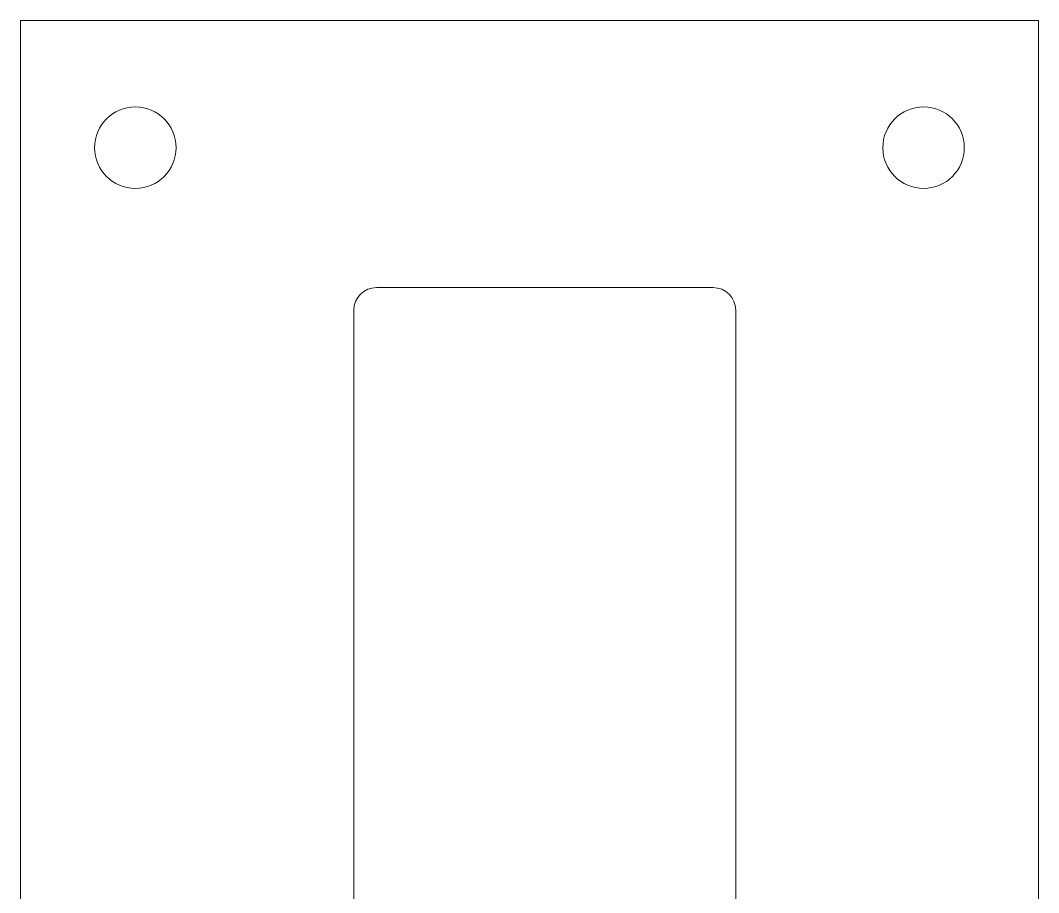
# Model space of a CAD drawing. Header units: millimetres. Extents: x -138 to 142, y -75 to 77.
# Drawn here: x 102.5 to 142.5, y 4.22 to 38.5 of the extents above; entities that cross this region are included whole.
import ezdxf

# ---------------------------------------------------------------- set-up
doc = ezdxf.new("R2010")
doc.units = ezdxf.units.MM
doc.header["$MEASUREMENT"] = 0
doc.layers.add('Layer 1', color=7, linetype='Continuous')

msp = doc.modelspace()

# ---------------------------------------------------------------- linework, layer by layer
at = {"layer": 'Layer 1', "lineweight": 9}
for points, knots in [([(142.5, -46.5), (142.5, -46.5), (142.5, 38.5), (142.5, 38.5), (142.5, 38.5), (142.5, 38.5), (102.5, 38.5), (102.5, 38.5), (102.5, 38.5), (102.5, 38.5), (102.5, -46.5), (102.5, -46.5), (102.5, -46.5), (102.5, -46.5), (142.5, -46.5), (142.5, -46.5)], [0, 0, 0, 0, 0.2, 0.2, 0.2, 0.2, 0.4, 0.4, 0.4, 0.4, 0.6, 0.6, 0.6, 0.6, 1, 1, 1, 1]), ([(105.4171, 33.4951), (105.4171, 34.3788), (106.1334, 35.0951), (107.0171, 35.0951), (107.0171, 35.0951), (107.9008, 35.0951), (108.6171, 34.3788), (108.6171, 33.4951), (108.6171, 33.4951), (108.6171, 32.6114), (107.9008, 31.8951), (107.0171, 31.8951), (107.0171, 31.8951), (106.1334, 31.8951), (105.4171, 32.6114), (105.4171, 33.4951)], [0, 0, 0, 0, 0.2, 0.2, 0.2, 0.2, 0.4, 0.4, 0.4, 0.4, 0.6, 0.6, 0.6, 0.6, 1, 1, 1, 1]), ([(136.3797, 33.4951), (136.3797, 34.3788), (137.096, 35.0951), (137.9797, 35.0951), (137.9797, 35.0951), (138.8634, 35.0951), (139.5797, 34.3788), (139.5797, 33.4951), (139.5797, 33.4951), (139.5797, 32.6114), (138.8634, 31.8951), (137.9797, 31.8951), (137.9797, 31.8951), (137.096, 31.8951), (136.3797, 32.6114), (136.3797, 33.4951)], [0, 0, 0, 0, 0.2, 0.2, 0.2, 0.2, 0.4, 0.4, 0.4, 0.4, 0.6, 0.6, 0.6, 0.6, 1, 1, 1, 1]), ([(115.6, 27.1096), (115.6, 27.1096), (115.6, -35.1096), (115.6, -35.1096), (115.6, -35.1096), (115.6, -35.5994), (116.0006, -36), (116.4904, -36), (116.4904, -36), (116.4904, -36), (129.7096, -36), (129.7096, -36), (129.7096, -36), (130.1994, -36), (130.6, -35.5994), (130.6, -35.1096), (130.6, -35.1096), (130.6, -35.1096), (130.6, 27.1096), (130.6, 27.1096), (130.6, 27.1096), (130.6, 27.5994), (130.1994, 28), (129.7096, 28), (129.7096, 28), (129.7096, 28), (116.4904, 28), (116.4904, 28), (116.4904, 28), (116.0006, 28), (115.6, 27.5994), (115.6, 27.1096)], [0, 0, 0, 0, 0.1111111, 0.1111111, 0.1111111, 0.1111111, 0.2222222, 0.2222222, 0.2222222, 0.2222222, 0.3333333, 0.3333333, 0.3333333, 0.3333333, 0.4444444, 0.4444444, 0.4444444, 0.4444444, 0.5555556, 0.5555556, 0.5555556, 0.5555556, 0.6666667, 0.6666667, 0.6666667, 0.6666667, 0.7777778, 0.7777778, 0.7777778, 0.7777778, 1, 1, 1, 1])]:
    msp.add_open_spline(points, degree=3, knots=knots, dxfattribs=at)

doc.saveas('drawing.dxf')
